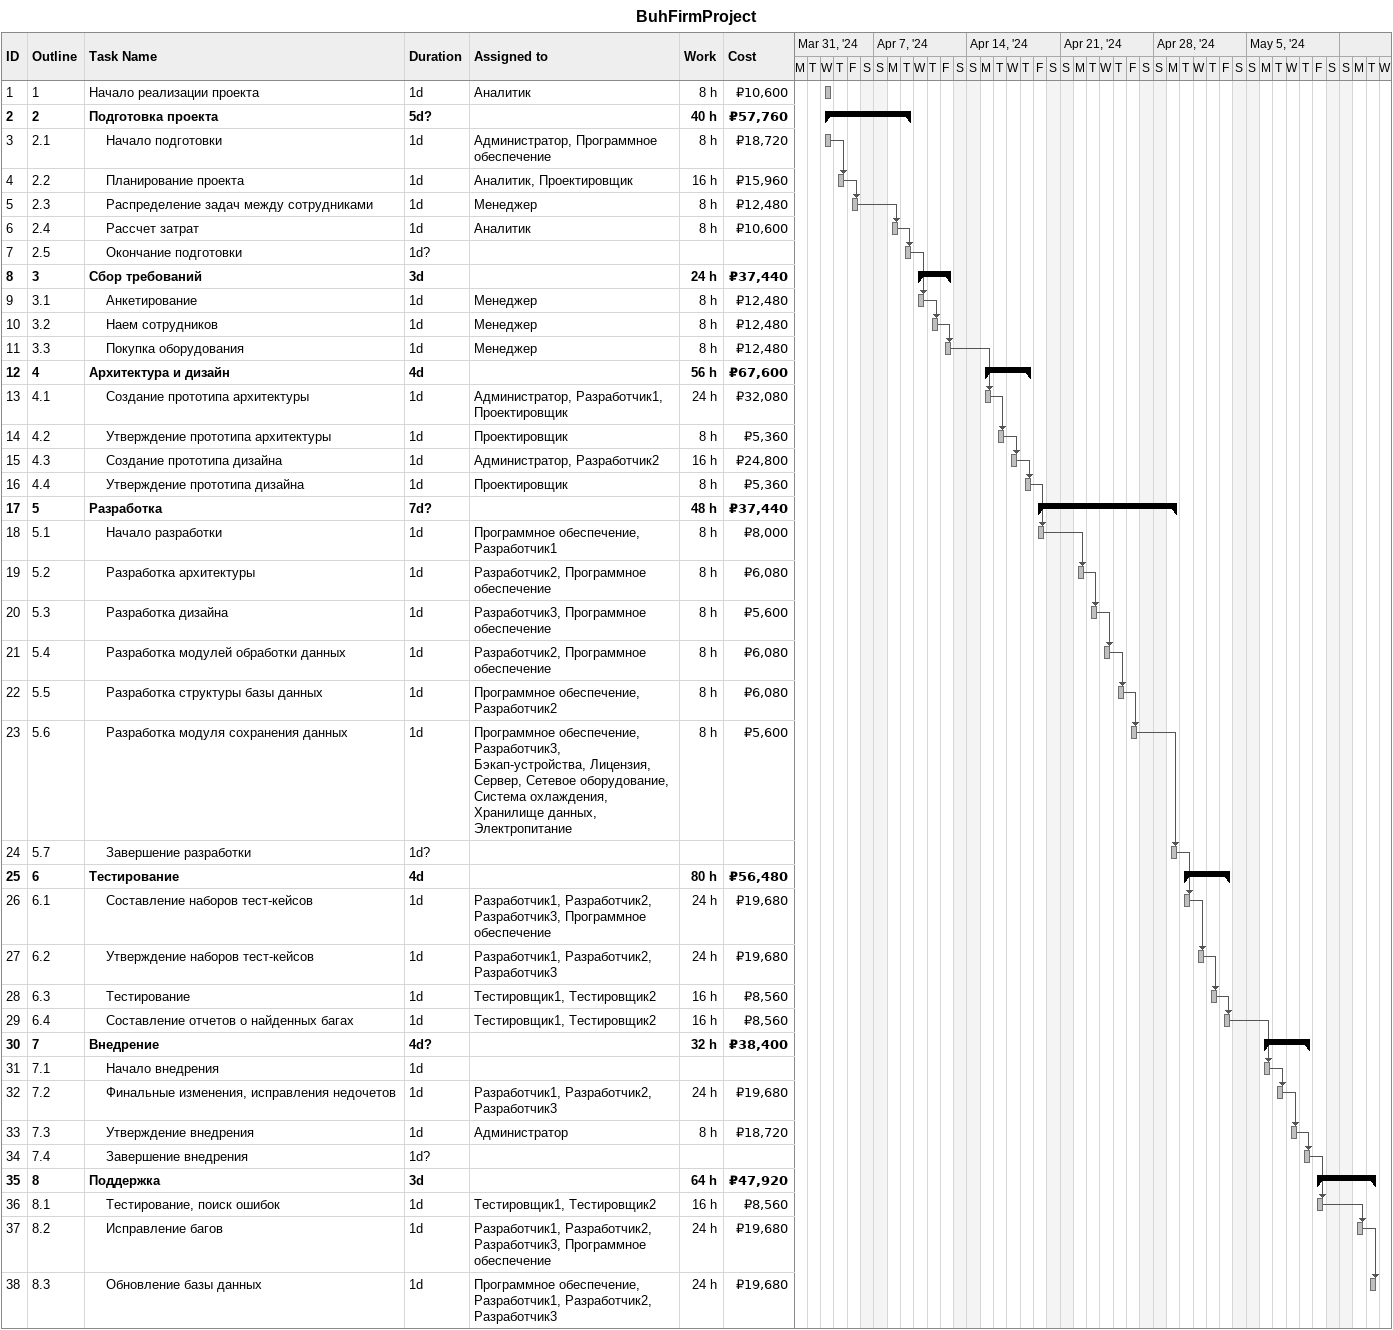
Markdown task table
BuhFirmProject

| ID | WBS | Task | Duration | Start | Finish | Predecessors | Resources | Work (h) | Cost (₽) |
|---|---|---|---|---|---|---|---|---|---|
| 1 | 1 | Начало реализации проекта | 1d | 2024-04-03 | 2024-04-03 |  | Аналитик | 8 | 10600 |
| 2 | 2 | **Подготовка проекта** | 5d? | 2024-04-03 | 2024-04-09 |  |  | 40 | 57760 |
| 3 | 2.1 | Начало подготовки | 1d | 2024-04-03 | 2024-04-03 |  | Администратор, Программное обеспечение | 8 | 18720 |
| 4 | 2.2 | Планирование проекта | 1d | 2024-04-04 | 2024-04-04 | 3 | Аналитик, Проектировщик | 16 | 15960 |
| 5 | 2.3 | Распределение задач между сотрудниками | 1d | 2024-04-05 | 2024-04-05 | 4 | Менеджер | 8 | 12480 |
| 6 | 2.4 | Рассчет затрат | 1d | 2024-04-08 | 2024-04-08 | 5 | Аналитик | 8 | 10600 |
| 7 | 2.5 | Окончание подготовки | 1d? | 2024-04-09 | 2024-04-09 | 6 |  |  |  |
| 8 | 3 | **Сбор требований** | 3d | 2024-04-10 | 2024-04-12 |  |  | 24 | 37440 |
| 9 | 3.1 | Анкетирование | 1d | 2024-04-10 | 2024-04-10 | 7 | Менеджер | 8 | 12480 |
| 10 | 3.2 | Наем сотрудников | 1d | 2024-04-11 | 2024-04-11 | 9 | Менеджер | 8 | 12480 |
| 11 | 3.3 | Покупка оборудования | 1d | 2024-04-12 | 2024-04-12 | 10 | Менеджер | 8 | 12480 |
| 12 | 4 | **Архитектура и дизайн** | 4d | 2024-04-15 | 2024-04-18 |  |  | 56 | 67600 |
| 13 | 4.1 | Создание прототипа архитектуры | 1d | 2024-04-15 | 2024-04-15 | 11 | Администратор, Разработчик1, Проектировщик | 24 | 32080 |
| 14 | 4.2 | Утверждение прототипа архитектуры | 1d | 2024-04-16 | 2024-04-16 | 13 | Проектировщик | 8 | 5360 |
| 15 | 4.3 | Создание прототипа дизайна | 1d | 2024-04-17 | 2024-04-17 | 14 | Администратор, Разработчик2 | 16 | 24800 |
| 16 | 4.4 | Утверждение прототипа дизайна | 1d | 2024-04-18 | 2024-04-18 | 15 | Проектировщик | 8 | 5360 |
| 17 | 5 | **Разработка** | 7d? | 2024-04-19 | 2024-04-29 |  |  | 48 | 37440 |
| 18 | 5.1 | Начало разработки | 1d | 2024-04-19 | 2024-04-19 | 16 | Программное обеспечение, Разработчик1 | 8 | 8000 |
| 19 | 5.2 | Разработка архитектуры | 1d | 2024-04-22 | 2024-04-22 | 18 | Разработчик2, Программное обеспечение | 8 | 6080 |
| 20 | 5.3 | Разработка дизайна | 1d | 2024-04-23 | 2024-04-23 | 19 | Разработчик3, Программное обеспечение | 8 | 5600 |
| 21 | 5.4 | Разработка модулей обработки данных | 1d | 2024-04-24 | 2024-04-24 | 20 | Разработчик2, Программное обеспечение | 8 | 6080 |
| 22 | 5.5 | Разработка структуры базы данных | 1d | 2024-04-25 | 2024-04-25 | 21 | Программное обеспечение, Разработчик2 | 8 | 6080 |
| 23 | 5.6 | Разработка модуля сохранения данных | 1d | 2024-04-26 | 2024-04-26 | 22 | Программное обеспечение, Разработчик3, Бэкап-устройства, Лицензия, Сервер, Сетевое оборудование, Система охлаждения, Хранилище данных, Электропитание | 8 | 5600 |
| 24 | 5.7 | Завершение разработки | 1d? | 2024-04-29 | 2024-04-29 | 23 |  |  |  |
| 25 | 6 | **Тестирование** | 4d | 2024-04-30 | 2024-05-03 |  |  | 80 | 56480 |
| 26 | 6.1 | Составление наборов тест-кейсов | 1d | 2024-04-30 | 2024-04-30 | 24 | Разработчик1, Разработчик2, Разработчик3, Программное обеспечение | 24 | 19680 |
| 27 | 6.2 | Утверждение наборов тест-кейсов | 1d | 2024-05-01 | 2024-05-01 | 26 | Разработчик1, Разработчик2, Разработчик3 | 24 | 19680 |
| 28 | 6.3 | Тестирование | 1d | 2024-05-02 | 2024-05-02 | 27 | Тестировщик1, Тестировщик2 | 16 | 8560 |
| 29 | 6.4 | Составление отчетов о найденных багах | 1d | 2024-05-03 | 2024-05-03 | 28 | Тестировщик1, Тестировщик2 | 16 | 8560 |
| 30 | 7 | **Внедрение** | 4d? | 2024-05-06 | 2024-05-09 |  |  | 32 | 38400 |
| 31 | 7.1 | Начало внедрения | 1d | 2024-05-06 | 2024-05-06 | 29 |  |  |  |
| 32 | 7.2 | Финальные изменения, исправления недочетов | 1d | 2024-05-07 | 2024-05-07 | 31 | Разработчик1, Разработчик2, Разработчик3 | 24 | 19680 |
| 33 | 7.3 | Утверждение внедрения | 1d | 2024-05-08 | 2024-05-08 | 32 | Администратор | 8 | 18720 |
| 34 | 7.4 | Завершение внедрения | 1d? | 2024-05-09 | 2024-05-09 | 33 |  |  |  |
| 35 | 8 | **Поддержка** | 3d | 2024-05-10 | 2024-05-14 |  |  | 64 | 47920 |
| 36 | 8.1 | Тестирование, поиск ошибок | 1d | 2024-05-10 | 2024-05-10 | 34 | Тестировщик1, Тестировщик2 | 16 | 8560 |
| 37 | 8.2 | Исправление багов | 1d | 2024-05-13 | 2024-05-13 | 36 | Разработчик1, Разработчик2, Разработчик3, Программное обеспечение | 24 | 19680 |
| 38 | 8.3 | Обновление базы данных | 1d | 2024-05-14 | 2024-05-14 | 37 | Программное обеспечение, Разработчик1, Разработчик2, Разработчик3 | 24 | 19680 |
